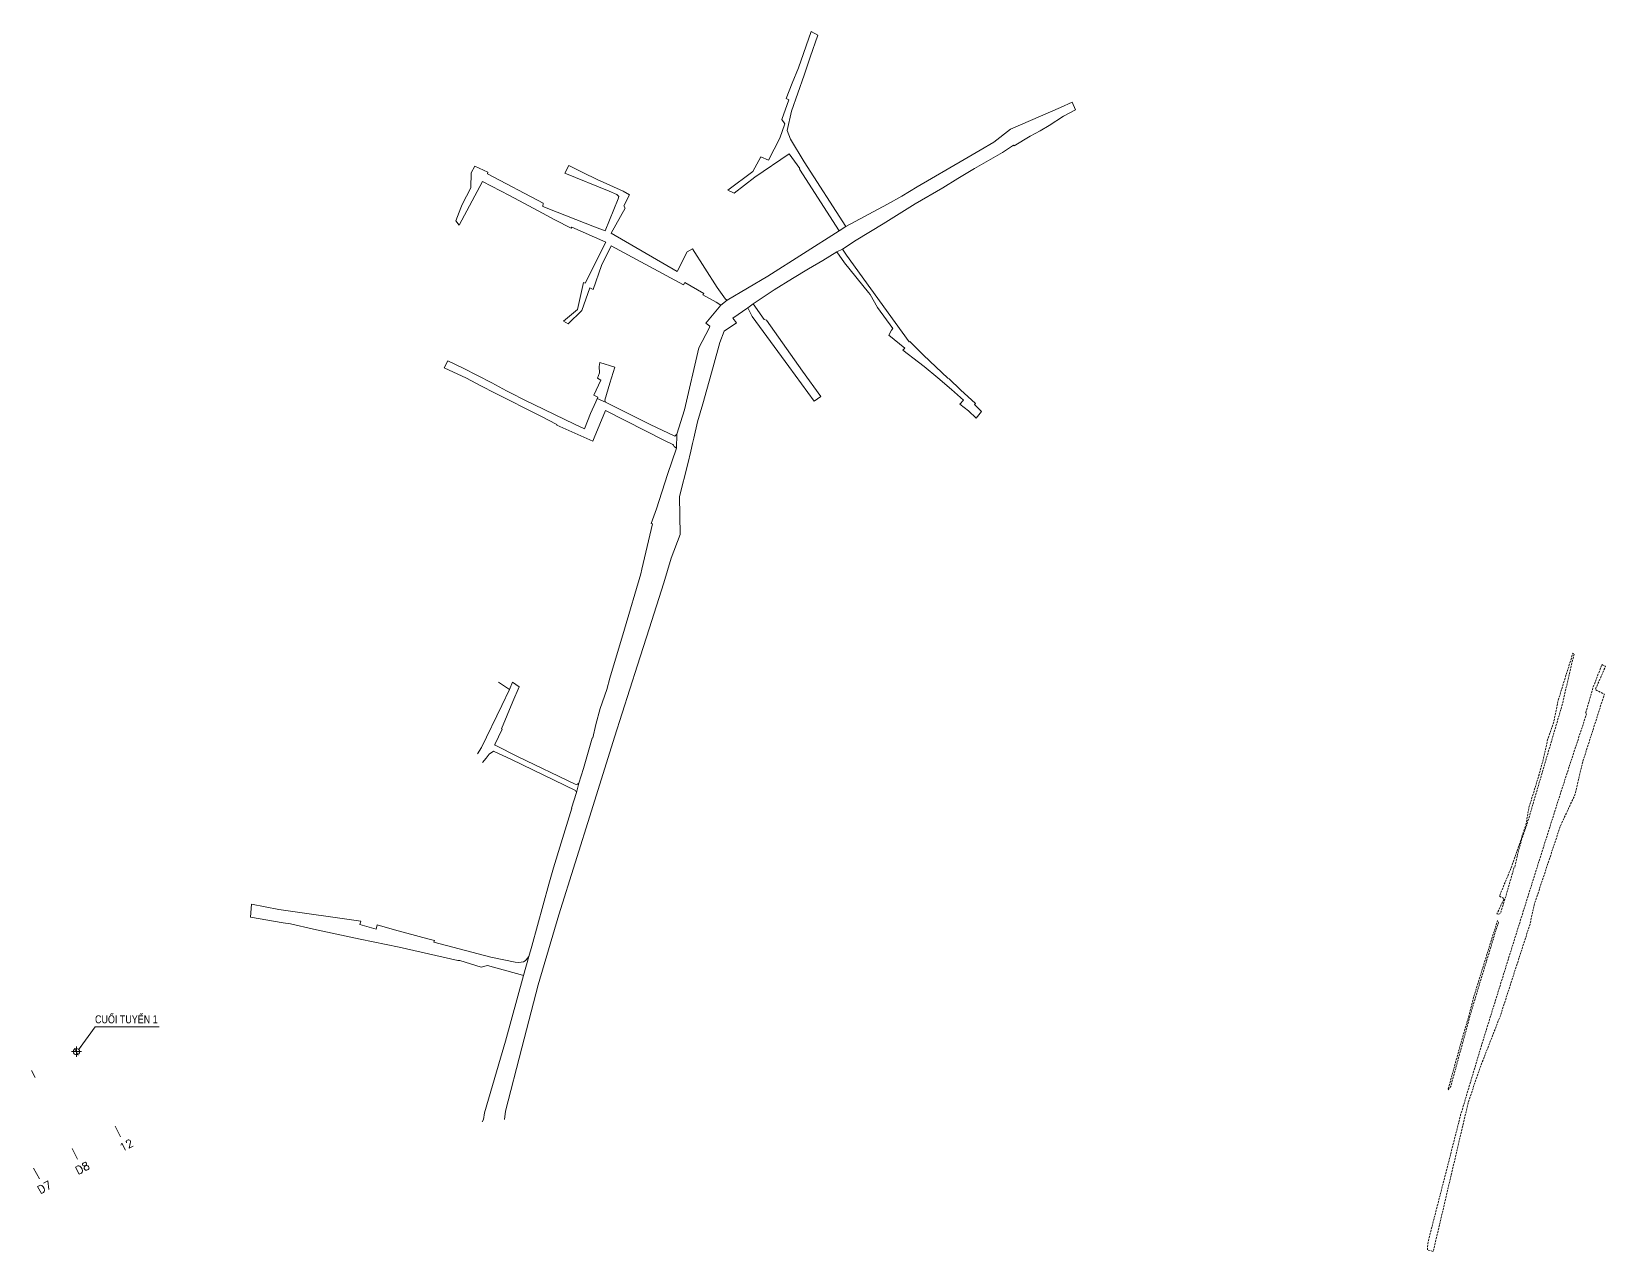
# Model space of a CAD drawing. Header units: metres. Extents: x 596585 to 599449, y 2303977 to 2307363.
# Drawn here: x 598563.7 to 598957.2, y 2304190.5 to 2304495.5 of the extents above; entities that cross this region are included whole.
import ezdxf

# ---------------------------------------------------------------- set-up
doc = ezdxf.new("R2010")
doc.units = ezdxf.units.M
doc.header["$MEASUREMENT"] = 0
doc.linetypes.add('HIDDEN', pattern=[0.375, 0.25, -0.125])
doc.layers.add('duong', color=3, linetype='Continuous')
doc.layers.add('TUYEN', color=7, linetype='Continuous')
for name, color, linetype, lineweight in [('LC Dim', 8, 'Continuous', 18), ('LC Khac', 4, 'Continuous', 9), ('LC MANH DUT', 35, 'HIDDEN', 5), ('LC Text2', 7, 'Continuous', 25)]:
    doc.layers.add(name, color=color, linetype=linetype, lineweight=lineweight)
doc.styles.add('T2', font='', dxfattribs={"width": 0.8})
doc.styles.add('TENCOC', font='Vnromanc.shx')
doc.styles.get('T2').set_extended_font_data('.VnArialH')
doc.dimstyles.get("Standard").update_dxf_attribs({"dimtxt": 0.18, "dimasz": 0.18, "dimexe": 0.18, "dimexo": 0.0625, "dimgap": 0.09, "dimtad": 0, "dimtih": 1, "dimtoh": 1, "dimdec": 4, "dimzin": 0, "dimdsep": 46, "dimtxsty": 'Standard', "dimcen": 0.09, "dimadec": 0, "dimazin": 0, "dimtfac": 1, "dimtdec": 4, "dimtofl": 0, "dimtmove": 0, "dimatfit": 3, "dimfxl": 1, "dimtolj": 1, "dimtzin": 0, "dimarcsym": 0})

# ---------------------------------------------------------------- blocks, each defined once
blk = doc.blocks.new('bu lon')
at = {"layer": 'LC Khac', "color": 9}
for p, q in [((0.79, 0), (-0.79, 0)), ((0, -0.79), (0, 0.79))]:
    blk.add_line(p, q, dxfattribs=at)
at = {"layer": 'LC Khac', "color": 7}
blk.add_circle((0, 0), 0.5, dxfattribs=at)
blk = doc.blocks.new('MM')
at = {"layer": 'LC Khac', "xscale": 2.289702860291335, "yscale": 2.289702860291335, "zscale": 2.289702860291335}
blk.add_blockref('bu lon', (0, 0), dxfattribs=at)

msp = doc.modelspace()

# ---------------------------------------------------------------- linework, layer by layer
at = {"layer": 'duong', "color": 4, "linetype": 'Continuous', "lineweight": 0}
for p, q in [((598758.611, 2304495.455), (598755.41, 2304486.405)), ((598758.369, 2304489.047), (598760.293, 2304494.531)), ((598760.293, 2304494.531), (598758.611, 2304495.455)), ((598755.41, 2304486.405), (598753.862, 2304482.52)), ((598756.841, 2304484.554), (598758.369, 2304489.047)), ((598752.407, 2304478.686), (598753.862, 2304482.52)), ((598753.69, 2304475.559), (598756.841, 2304484.554)), ((598751.249, 2304473.493), (598753.043, 2304478.37)), ((598753.043, 2304478.37), (598752.407, 2304478.686)), ((598752.649, 2304470.672), (598753.69, 2304475.559)), ((598820.949, 2304476.484), (598808.446, 2304471.062)), ((598818.104, 2304471.956), (598821.651, 2304474.269)), ((598823.845, 2304477.831), (598820.949, 2304476.484)), ((598821.651, 2304474.269), (598824.701, 2304475.892)), ((598750.76, 2304468.809), (598752.059, 2304472.409)), ((598752.059, 2304472.409), (598751.249, 2304473.493)), ((598753.474, 2304468.584), (598752.649, 2304470.672)), ((598808.446, 2304471.062), (598804.272, 2304467.804)), ((598813.37, 2304469.317), (598815.837, 2304470.632)), ((598815.837, 2304470.632), (598818.104, 2304471.956)), ((598747.945, 2304463.305), (598750.76, 2304468.809)), ((598756.9, 2304462.884), (598753.474, 2304468.584)), ((598804.272, 2304467.804), (598800.814, 2304465.761)), ((598806.419, 2304465.237), (598809.194, 2304467.075)), ((598809.194, 2304467.075), (598809.363, 2304466.873)), ((598809.363, 2304466.873), (598813.37, 2304469.317)), ((598744.02, 2304460.492), (598746.025, 2304464.14)), ((598744.541, 2304459.022), (598753.156, 2304464.882)), ((598746.025, 2304464.14), (598747.945, 2304463.305)), ((598753.156, 2304464.882), (598755.754, 2304461.19)), ((598767.315, 2304446.686), (598756.9, 2304462.884)), ((598796.868, 2304463.468), (598785.074, 2304456.617)), ((598800.814, 2304465.761), (598796.868, 2304463.468)), ((598799.419, 2304461.24), (598806.419, 2304465.237)), ((598673.523, 2304456.41), (598673.654, 2304460.104)), ((598673.654, 2304460.104), (598674.573, 2304461.781)), ((598674.573, 2304461.781), (598677.834, 2304460.278)), ((598677.711, 2304459.887), (598691.655, 2304452.556)), ((598697.068, 2304460.087), (598698.019, 2304462.003)), ((598697.068, 2304460.087), (598708.143, 2304455.518)), ((598698.019, 2304462.003), (598701.543, 2304460.179)), ((598701.543, 2304460.179), (598705.158, 2304458.497)), ((598705.158, 2304458.497), (598711.64, 2304455.533)), ((598737.789, 2304455.807), (598744.02, 2304460.492)), ((598739.397, 2304455.042), (598744.541, 2304459.022)), ((598755.676, 2304461.055), (598755.767, 2304461.151)), ((598765.608, 2304445.633), (598755.676, 2304461.055)), ((598791.531, 2304456.402), (598795.282, 2304458.74)), ((598795.282, 2304458.74), (598799.419, 2304461.24)), ((598676.448, 2304457.966), (598670.641, 2304447.082)), ((598671.382, 2304452.175), (598673.523, 2304456.41)), ((598683.239, 2304454.456), (598676.448, 2304457.966)), ((598690.355, 2304450.632), (598683.239, 2304454.456)), ((598708.143, 2304455.518), (598710.02, 2304454.688)), ((598710.02, 2304454.688), (598710.541, 2304454.177)), ((598713.218, 2304454.633), (598711.64, 2304455.533)), ((598711.786, 2304451.856), (598713.218, 2304454.633)), ((598737.789, 2304455.807), (598739.397, 2304455.042)), ((598781.27, 2304454.33), (598777.708, 2304452.303)), ((598785.074, 2304456.617), (598781.27, 2304454.33)), ((598784.591, 2304452.347), (598791.531, 2304456.402)), ((598669.795, 2304448.102), (598671.074, 2304451.342)), ((598671.074, 2304451.342), (598671.382, 2304452.175)), ((598694.527, 2304448.41), (598690.355, 2304450.632)), ((598691.655, 2304452.556), (598691.551, 2304451.735)), ((598691.551, 2304451.735), (598695.097, 2304450.265)), ((598710.4, 2304453.598), (598707.141, 2304445.643)), ((598708.649, 2304445.03), (598712.145, 2304451.289)), ((598710.541, 2304454.177), (598710.4, 2304453.598)), ((598712.145, 2304451.289), (598711.786, 2304451.856)), ((598777.708, 2304452.303), (598767.315, 2304446.686)), ((598776.646, 2304447.423), (598784.591, 2304452.347)), ((598670.641, 2304447.082), (598669.795, 2304448.102)), ((598698.596, 2304446.301), (598694.527, 2304448.41)), ((598695.097, 2304450.265), (598704.497, 2304446.643)), ((598698.787, 2304446.559), (598698.596, 2304446.301)), ((598707.332, 2304442.793), (598698.787, 2304446.559)), ((598704.497, 2304446.643), (598707.141, 2304445.643)), ((598769.883, 2304443.324), (598776.646, 2304447.423)), ((598702.153, 2304432.526), (598707.332, 2304442.793)), ((598708.649, 2304445.03), (598725.101, 2304435.492)), ((598747.746, 2304434.272), (598765.608, 2304445.633)), ((598766.468, 2304441.078), (598769.883, 2304443.324)), ((598708.655, 2304441.852), (598706.179, 2304436.959)), ((598726.743, 2304432.174), (598708.655, 2304441.852)), ((598725.097, 2304435.485), (598727.632, 2304440.384)), ((598728.957, 2304441.109), (598735.101, 2304431.444)), ((598765.024, 2304440.409), (598761.563, 2304438.252)), ((598766.905, 2304437.67), (598765.024, 2304440.409)), ((598767.433, 2304439.575), (598766.468, 2304441.078)), ((598779.613, 2304422.739), (598767.433, 2304439.575)), ((598706.179, 2304436.959), (598704.095, 2304430.935)), ((598757.952, 2304436.174), (598753.979, 2304433.761)), ((598761.563, 2304438.252), (598757.952, 2304436.174)), ((598772.965, 2304430.219), (598766.905, 2304437.67)), ((598700.204, 2304425.989), (598701.689, 2304432.713)), ((598703.3, 2304431.358), (598701.274, 2304425.706)), ((598702.15, 2304432.527), (598701.689, 2304432.713)), ((598704.095, 2304430.935), (598703.3, 2304431.358)), ((598727.041, 2304432.695), (598726.743, 2304432.174)), ((598731.79, 2304430.011), (598727.041, 2304432.695)), ((598735.101, 2304431.444), (598737.192, 2304428.522)), ((598737.644, 2304428.344), (598747.746, 2304434.272)), ((598749.356, 2304430.864), (598744.091, 2304427.417)), ((598753.979, 2304433.761), (598749.356, 2304430.864)), ((598731.568, 2304429.621), (598731.79, 2304430.011)), ((598734.894, 2304427.799), (598731.568, 2304429.621)), ((598736.017, 2304427.04), (598732.275, 2304422.594)), ((598736.017, 2304427.04), (598734.894, 2304427.799)), ((598737.192, 2304428.522), (598737.644, 2304428.344)), ((598744.091, 2304427.417), (598746.856, 2304423.513)), ((598773.327, 2304429.704), (598772.965, 2304430.219)), ((598775.194, 2304426.499), (598773.327, 2304429.704)), ((598696.697, 2304423.091), (598700.204, 2304425.989)), ((598697.861, 2304422.391), (598696.697, 2304423.091)), ((598701.274, 2304425.706), (598697.861, 2304422.391)), ((598739.049, 2304423.782), (598742.775, 2304426.351)), ((598739.96, 2304422.671), (598739.049, 2304423.782)), ((598743.897, 2304424.228), (598742.775, 2304426.351)), ((598753.027, 2304411.721), (598743.897, 2304424.228)), ((598746.841, 2304423.485), (598747.484, 2304423.337)), ((598747.484, 2304423.337), (598756.459, 2304410.537)), ((598779.05, 2304421.237), (598775.194, 2304426.499)), ((598733.087, 2304421.327), (598730.533, 2304416.374)), ((598732.275, 2304422.594), (598733.289, 2304421.795)), ((598733.289, 2304421.795), (598733.087, 2304421.327)), ((598736.9, 2304420.532), (598735.774, 2304417.743)), ((598739.96, 2304422.671), (598736.9, 2304420.532)), ((598777.993, 2304419.583), (598778.732, 2304420.795)), ((598781.995, 2304416.277), (598777.993, 2304419.583)), ((598778.732, 2304420.795), (598779.05, 2304421.237)), ((598783.108, 2304417.865), (598779.613, 2304422.739)), ((598726.996, 2304400.864), (598730.533, 2304416.374)), ((598735.774, 2304417.743), (598734.135, 2304411.642)), ((598781.562, 2304415.795), (598781.995, 2304416.277)), ((598785.424, 2304412.812), (598781.562, 2304415.795)), ((598783.267, 2304417.961), (598783.108, 2304417.865)), ((598786.732, 2304414.547), (598783.267, 2304417.961)), ((598667.81, 2304413.121), (598666.869, 2304411.432)), ((598666.869, 2304411.432), (598672.492, 2304408.771)), ((598671.633, 2304411.289), (598667.81, 2304413.121)), ((598675.18, 2304409.444), (598671.633, 2304411.289)), ((598705.762, 2304412.757), (598705.607, 2304411.756)), ((598705.607, 2304411.756), (598705.682, 2304410.118)), ((598709.527, 2304411.544), (598705.762, 2304412.757)), ((598708.28, 2304407.532), (598709.527, 2304411.544)), ((598734.135, 2304411.642), (598731.534, 2304402.438)), ((598759.354, 2304403.055), (598753.027, 2304411.721)), ((598786.873, 2304411.754), (598785.424, 2304412.812)), ((598789.805, 2304411.616), (598786.732, 2304414.547)), ((598790.254, 2304408.93), (598786.873, 2304411.754)), ((598792.801, 2304408.818), (598789.805, 2304411.616)), ((598672.492, 2304408.771), (598676.062, 2304406.934)), ((598678.794, 2304407.624), (598675.18, 2304409.444)), ((598682.507, 2304405.673), (598678.794, 2304407.624)), ((598706.033, 2304408.352), (598704.288, 2304404.534)), ((598705.682, 2304410.118), (598705.193, 2304408.809)), ((598705.193, 2304408.809), (598706.033, 2304408.352)), ((598707.076, 2304403.301), (598708.28, 2304407.532)), ((598756.459, 2304410.537), (598760.992, 2304404.241)), ((598793.66, 2304405.992), (598790.254, 2304408.93)), ((598793.12, 2304408.655), (598792.801, 2304408.818)), ((598795.928, 2304405.871), (598793.12, 2304408.655)), ((598676.062, 2304406.934), (598679.632, 2304405.093)), ((598679.632, 2304405.093), (598683.272, 2304403.244)), ((598683.65, 2304405.055), (598682.507, 2304405.673)), ((598683.272, 2304403.244), (598687.236, 2304401.242)), ((598686.887, 2304403.372), (598683.65, 2304405.055)), ((598699.435, 2304397.282), (598686.871, 2304403.38)), ((598699.435, 2304397.282), (598686.887, 2304403.372)), ((598704.288, 2304404.534), (598705.286, 2304404.028)), ((598705.286, 2304404.028), (598704.807, 2304402.903)), ((598707.231, 2304402.824), (598707.076, 2304403.301)), ((598760.992, 2304404.241), (598759.354, 2304403.055)), ((598796.649, 2304403.317), (598793.66, 2304405.992)), ((598795.798, 2304402.317), (598796.649, 2304403.317)), ((598799.655, 2304402.518), (598795.928, 2304405.871)), ((598687.236, 2304401.242), (598691.033, 2304399.327)), ((598691.033, 2304399.327), (598695.07, 2304397.246)), ((598703.491, 2304400.022), (598701.922, 2304396.112)), ((598704.807, 2304402.903), (598703.491, 2304400.022)), ((598704.411, 2304393.928), (598707.205, 2304400.693)), ((598707.205, 2304400.693), (598722.095, 2304393.186)), ((598711.681, 2304400.593), (598707.231, 2304402.824)), ((598718.378, 2304397.223), (598711.681, 2304400.593)), ((598725, 2304394.841), (598726.996, 2304400.864)), ((598730.219, 2304397.896), (598731.534, 2304402.438)), ((598797.92, 2304400.689), (598795.798, 2304402.317)), ((598799.893, 2304398.79), (598797.92, 2304400.689)), ((598799.438, 2304402.202), (598799.655, 2304402.518)), ((598801.225, 2304400.515), (598799.438, 2304402.202)), ((598801.225, 2304400.515), (598799.893, 2304398.79)), ((598695.07, 2304397.246), (598695.068, 2304397.077)), ((598695.068, 2304397.077), (598704.011, 2304393.039)), ((598701.922, 2304396.112), (598699.435, 2304397.282)), ((598724.517, 2304394.311), (598718.378, 2304397.223)), ((598729.31, 2304393.808), (598730.219, 2304397.896)), ((598704.011, 2304393.039), (598704.411, 2304393.928)), ((598722.095, 2304393.186), (598724.066, 2304392.233)), ((598724.929, 2304391.3), (598722.688, 2304384.766)), ((598724.066, 2304392.233), (598724.212, 2304392.078)), ((598724.212, 2304392.078), (598724.343, 2304391.736)), ((598724.343, 2304391.736), (598724.668, 2304391.5)), ((598725, 2304394.841), (598724.517, 2304394.311)), ((598724.668, 2304391.5), (598724.929, 2304391.3)), ((598728.516, 2304390.565), (598728.981, 2304392.518)), ((598728.981, 2304392.518), (598729.31, 2304393.808)), ((598727.758, 2304387.378), (598725.691, 2304379.274)), ((598727.758, 2304387.378), (598728.516, 2304390.565)), ((598722.688, 2304384.766), (598719.938, 2304376.174)), ((598725.873, 2304369.705), (598725.691, 2304379.274)), ((598718.926, 2304372.41), (598716.251, 2304361.082)), ((598718.611, 2304372.519), (598718.926, 2304372.41)), ((598723.609, 2304363.837), (598725.873, 2304369.705)), ((598721.826, 2304357.692), (598723.609, 2304363.837)), ((598716.011, 2304359.872), (598711.943, 2304346.11)), ((598716.251, 2304361.082), (598716.011, 2304359.872)), ((598708.327, 2304333.797), (598711.943, 2304346.11)), ((598683.222, 2304330.967), (598680.505, 2304332.846)), ((598683.995, 2304332.877), (598685.668, 2304331.63)), ((598707.526, 2304331.02), (598708.327, 2304333.797)), ((598681.304, 2304327.007), (598683.222, 2304330.967)), ((598685.668, 2304331.63), (598684.053, 2304328.013)), ((598705.885, 2304326.215), (598707.526, 2304331.02)), ((598676.219, 2304316.514), (598681.304, 2304327.007)), ((598684.053, 2304328.013), (598681.203, 2304321.194)), ((598704.786, 2304322.258), (598705.885, 2304326.215)), ((598681.385, 2304321.052), (598679.563, 2304317.259)), ((598681.203, 2304321.194), (598681.385, 2304321.052)), ((598704.047, 2304318.918), (598704.786, 2304322.258)), ((598679.587, 2304317.15), (598679.563, 2304317.259)), ((598679.637, 2304317.078), (598679.587, 2304317.15)), ((598685.374, 2304314.148), (598679.637, 2304317.078)), ((598703.88, 2304318.88), (598701.684, 2304311.26)), ((598704.047, 2304318.918), (598703.88, 2304318.88)), ((598675.236, 2304314.905), (598676.219, 2304316.514)), ((598677.382, 2304313.862), (598676.456, 2304312.778)), ((598678.147, 2304314.816), (598677.382, 2304313.862)), ((598679.195, 2304315.611), (598678.147, 2304314.816)), ((598683.748, 2304313.489), (598679.195, 2304315.611)), ((598699.73, 2304305.739), (598683.748, 2304313.489)), ((598699.594, 2304307.353), (598685.374, 2304314.148)), ((598701.684, 2304311.26), (598700.525, 2304307.574)), ((598698.751, 2304301.361), (598700.003, 2304305.245)), ((598700.068, 2304307.276), (598699.594, 2304307.353)), ((598700.003, 2304305.245), (598699.73, 2304305.739)), ((598700.525, 2304307.574), (598700.068, 2304307.276)), ((598696.137, 2304292.67), (598698.789, 2304301.34)), ((598694.253, 2304286.467), (598696.137, 2304292.67)), ((598693.04, 2304282.348), (598694.253, 2304286.467)), ((598688.785, 2304266.852), (598693.04, 2304282.348)), ((598618.71, 2304277.346), (598618.491, 2304274.135)), ((598625.599, 2304275.999), (598618.71, 2304277.346)), ((598618.491, 2304274.135), (598626.627, 2304272.725)), ((598646.022, 2304273.07), (598625.599, 2304275.999)), ((598626.627, 2304272.725), (598628.52, 2304272.467)), ((598628.52, 2304272.467), (598634.211, 2304271.134)), ((598634.211, 2304271.134), (598645.855, 2304268.638)), ((598645.785, 2304272.282), (598646.022, 2304273.07)), ((598649.857, 2304271.13), (598645.785, 2304272.282)), ((598650.155, 2304272.174), (598649.857, 2304271.13)), ((598654.475, 2304270.969), (598650.155, 2304272.174)), ((598662.818, 2304268.712), (598654.475, 2304270.969)), ((598645.855, 2304268.638), (598655.656, 2304266.627)), ((598655.656, 2304266.627), (598670.319, 2304263.299)), ((598664.48, 2304268.299), (598662.818, 2304268.712)), ((598664.341, 2304267.839), (598664.48, 2304268.299)), ((598678.52, 2304264.135), (598664.341, 2304267.839)), ((598688.077, 2304264.258), (598688.785, 2304266.852)), ((598670.319, 2304263.299), (598670.822, 2304263.275)), ((598676.161, 2304261.645), (598670.822, 2304263.275)), ((598676.161, 2304261.645), (598677.754, 2304262.039)), ((598686.438, 2304259.622), (598677.754, 2304262.039)), ((598684.617, 2304262.862), (598678.52, 2304264.135)), ((598685.351, 2304262.773), (598684.617, 2304262.862)), ((598686.147, 2304262.838), (598685.351, 2304262.773)), ((598686.735, 2304262.977), (598686.147, 2304262.838)), ((598687.145, 2304263.167), (598686.735, 2304262.977)), ((598687.394, 2304263.42), (598687.145, 2304263.167)), ((598688.077, 2304264.258), (598687.394, 2304263.42)), ((598682.182, 2304243.136), (598686.739, 2304259.563)), ((598686.739, 2304259.563), (598686.438, 2304259.622)), ((598680.959, 2304238.845), (598682.182, 2304243.136)), ((598676.991, 2304225.191), (598680.959, 2304238.845)), ((598676.4, 2304222.934), (598676.739, 2304223.513)), ((598676.739, 2304223.513), (598676.991, 2304225.191))]:
    msp.add_line(p, q, dxfattribs=at)
at = {"layer": 'duong', "color": 4, "linetype": 'Continuous', "lineweight": 0, "flags": 128}
for points in [[(598823.845, 2304477.831), (598824.701, 2304475.892)], [(598677.711, 2304459.887), (598677.834, 2304460.278)], [(598765.608, 2304445.633), (598767.315, 2304446.686)], [(598728.957, 2304441.109), (598727.632, 2304440.384)], [(598765.024, 2304440.409), (598766.468, 2304441.078)], [(598736.017, 2304427.04), (598737.644, 2304428.344)], [(598742.775, 2304426.351), (598744.091, 2304427.417)], [(598707.231, 2304402.824), (598705.15, 2304403.71)], [(598725, 2304394.841), (598724.929, 2304391.3)], [(598719.938, 2304376.174), (598718.611, 2304372.519)], [(598721.826, 2304357.692), (598718.109, 2304346.183), (598715.186, 2304337.052), (598709.433, 2304319.118), (598703.677, 2304300.697), (598695.519, 2304274.673), (598690.356, 2304257.161), (598686.295, 2304241.482), (598682.231, 2304225.617), (598681.955, 2304223.51)], [(598683.995, 2304332.877), (598683.222, 2304330.967)], [(598700.003, 2304305.245), (598700.525, 2304307.574)], [(598698.751, 2304301.361), (598698.789, 2304301.34)], [(598688.077, 2304264.258), (598686.739, 2304259.563)]]:
    msp.add_lwpolyline(points, dxfattribs=at)
at = {"layer": 'duong', "linetype": 'HIDDEN', "lineweight": 0, "ltscale": 2, "flags": 128}
for points in [[(598951.458, 2304312.938), (598949.502, 2304304.691), (598945.846, 2304296.823), (598939.281, 2304277.057), (598938.303, 2304272.431), (598930.865, 2304249.467), (598925.664, 2304236.158), (598922.812, 2304227.683), (598914.089, 2304190.545), (598912.624, 2304190.973), (598912.84, 2304193.102), (598916.926, 2304208.943), (598920.939, 2304224.664), (598926.162, 2304242.081), (598934.282, 2304268.192), (598940.05, 2304286.564), (598945.704, 2304304.436), (598948.73, 2304313.741), (598952.411, 2304324.93), (598952.142, 2304325.017), (598952.213, 2304325.238), (598953.996, 2304331.382), (598956.26, 2304337.251), (598957.152, 2304336.794), (598954.604, 2304330.976), (598956.874, 2304329.867), (598951.458, 2304312.937)], [(598929.138, 2304268.907), (598930.39, 2304272.79), (598930.117, 2304273.285), (598930.023, 2304272.761), (598928.714, 2304268.672), (598926.117, 2304260.334), (598924.224, 2304254.208), (598922.973, 2304249.331), (598920.977, 2304242.552), (598917.781, 2304230.966), (598918.464, 2304231.803), (598919.172, 2304234.398), (598923.427, 2304249.894), (598924.64, 2304254.012), (598926.524, 2304260.216), (598929.176, 2304268.886)]]:
    msp.add_lwpolyline(points, dxfattribs=at)
msp.add_lwpolyline([(598945.332, 2304328.343), (598948.998, 2304340.065), (598949.313, 2304339.955), (598946.638, 2304328.628), (598946.398, 2304327.418), (598942.33, 2304313.656), (598938.714, 2304301.343), (598937.913, 2304298.566), (598936.272, 2304293.761), (598935.173, 2304289.803), (598934.435, 2304286.464), (598934.267, 2304286.426), (598932.071, 2304278.806), (598930.912, 2304275.119), (598930.455, 2304274.822), (598929.981, 2304274.899), (598931.834, 2304278.754), (598930.63, 2304279.321), (598933.707, 2304286.822), (598934.876, 2304290.239), (598936.127, 2304293.833), (598937.346, 2304297.536), (598938.012, 2304301.538), (598939.31, 2304305.678), (598940.529, 2304309.715), (598941.687, 2304313.855), (598942.65, 2304318.399), (598944.24, 2304323.025)], close=True, dxfattribs=at)
at = {"layer": 'TUYEN', "color": 2, "lineweight": 0}
for p, q in [((598574.512, 2304241.379), (598575.434, 2304239.604)), ((598563.742, 2304235.789), (598564.663, 2304234.014)), ((598584.648, 2304221.853), (598586.03, 2304219.19)), ((598573.877, 2304216.262), (598575.259, 2304213.6)), ((598564.248, 2304211.353), (598565.705, 2304208.731))]:
    msp.add_line(p, q, dxfattribs=at)

# ---------------------------------------------------------------- block references
at = {"layer": 'LC MANH DUT', "xscale": 0.6987324145411622, "yscale": 0.6987324145411622, "zscale": 0.6987324145411622, "rotation": 359.999216292062}
msp.add_blockref('MM', (598574.973, 2304240.492, 0), dxfattribs=at)

# ---------------------------------------------------------------- texts
at = {"layer": 'LC Text2', "style": 'T2', "width": 0.8}
msp.add_text('cuèi tuyÕn 1', height=2, rotation=0.00078, dxfattribs=at).set_placement((598579.628, 2304247.58, 0))
at = {"layer": 'TUYEN', "color": 2, "lineweight": 0, "style": 'TENCOC'}
for s, rotation, p in [('12', 27.43163, (598586.374, 2304215.426)), ('D8', 27.43163, (598575.392, 2304209.725)), ('D7', 29.0645, (598565.949, 2304204.862))]:
    msp.add_text(s, height=2, rotation=rotation, dxfattribs=at).set_placement(p)

# ---------------------------------------------------------------- leaders
at = {"layer": 'LC Dim', "lineweight": 0}
msp.add_leader([(598575.495, 2304240.986, 0), (598579.675, 2304246.734, 0), (598595.638, 2304246.734, 0)], dimstyle='Standard', override={"dimasz": 1, "dimgap": 0.09, "dimtad": 0, "dimdsep": 0, "dimtix": 1, "dimlwd": 0, "dimlwe": 0}, dxfattribs=at)

doc.saveas('drawing.dxf')
